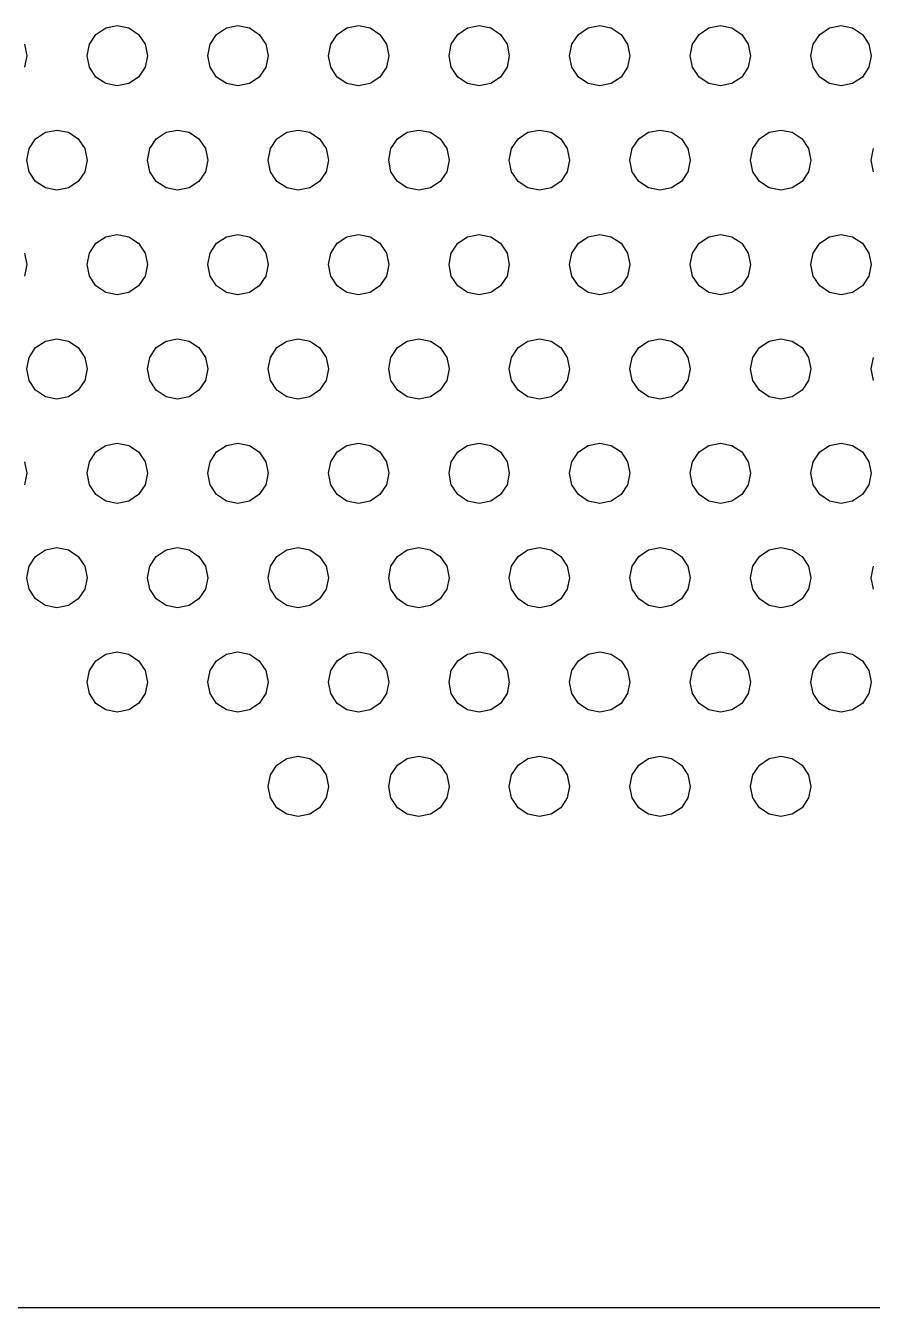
# Model space of a CAD drawing. Extents: x -89 to 272, y -68 to 68.
# Drawn here: x -25.6 to 16.6, y -67.5 to -3.7 of the extents above; entities that cross this region are included whole.
import ezdxf

# ---------------------------------------------------------------- set-up
doc = ezdxf.new("R2010")
doc.units = 0
doc.layers.get('0').update_dxf_attribs({"color": 1})

msp = doc.modelspace()

# ---------------------------------------------------------------- linework, layer by layer
at = {"color": 1}
for p, q in [((-22.0607, -4.13548), (-21.574, -3.81032)), ((-21.574, -3.81032), (-21, -3.69615)), ((-21, -3.69615), (-20.426, -3.81032)), ((-20.426, -3.81032), (-19.9393, -4.13548)), ((-16.0607, -4.13548), (-15.574, -3.81032)), ((-15.574, -3.81032), (-15, -3.69615)), ((-15, -3.69615), (-14.426, -3.81032)), ((-14.426, -3.81032), (-13.9393, -4.13548)), ((-10.0607, -4.13548), (-9.57402, -3.81032)), ((-9.57402, -3.81032), (-9, -3.69615)), ((-9, -3.69615), (-8.42596, -3.81032)), ((-8.42596, -3.81032), (-7.93933, -4.13548)), ((-4.06065, -4.13548), (-3.57402, -3.81032)), ((-3.57402, -3.81032), (-3, -3.69615)), ((-3, -3.69615), (-2.42596, -3.81032)), ((-2.42596, -3.81032), (-1.93933, -4.13548)), ((1.93933, -4.13548), (2.42596, -3.81032)), ((2.42596, -3.81032), (3, -3.69615)), ((3, -3.69615), (3.57402, -3.81032)), ((3.57402, -3.81032), (4.06065, -4.13548)), ((7.93933, -4.13548), (8.42596, -3.81032)), ((8.42596, -3.81032), (9, -3.69615)), ((9, -3.69615), (9.57402, -3.81032)), ((9.57402, -3.81032), (10.0607, -4.13548)), ((13.9393, -4.13548), (14.426, -3.81032)), ((14.426, -3.81032), (15, -3.69615)), ((15, -3.69615), (15.574, -3.81032)), ((15.574, -3.81032), (16.0607, -4.13548)), ((-22.3858, -4.62212), (-22.0607, -4.13548)), ((-19.9393, -4.13548), (-19.6142, -4.62212)), ((-16.3858, -4.62212), (-16.0607, -4.13548)), ((-13.9393, -4.13548), (-13.6142, -4.62212)), ((-10.3858, -4.62212), (-10.0607, -4.13548)), ((-7.93933, -4.13548), (-7.61417, -4.62212)), ((-4.38582, -4.62212), (-4.06065, -4.13548)), ((-1.93933, -4.13548), (-1.61417, -4.62212)), ((1.61417, -4.62212), (1.93933, -4.13548)), ((4.06065, -4.13548), (4.38582, -4.62212)), ((7.61417, -4.62212), (7.93933, -4.13548)), ((10.0607, -4.13548), (10.3858, -4.62212)), ((13.6142, -4.62212), (13.9393, -4.13548)), ((16.0607, -4.13548), (16.3858, -4.62212)), ((-25.6142, -4.62212), (-25.5, -5.19615)), ((-22.5, -5.19615), (-22.3858, -4.62212)), ((-19.6142, -4.62212), (-19.5, -5.19615)), ((-16.5, -5.19615), (-16.3858, -4.62212)), ((-13.6142, -4.62212), (-13.5, -5.19615)), ((-10.5, -5.19615), (-10.3858, -4.62212)), ((-7.61417, -4.62212), (-7.5, -5.19615)), ((-4.5, -5.19615), (-4.38582, -4.62212)), ((-1.61417, -4.62212), (-1.5, -5.19615)), ((1.5, -5.19615), (1.61417, -4.62212)), ((4.38582, -4.62212), (4.5, -5.19615)), ((7.5, -5.19615), (7.61417, -4.62212)), ((10.3858, -4.62212), (10.5, -5.19615)), ((13.5, -5.19615), (13.6142, -4.62212)), ((16.3858, -4.62212), (16.5, -5.19615)), ((-25.5, -5.19615), (-25.6142, -5.77017)), ((-22.3858, -5.77017), (-22.5, -5.19615)), ((-19.5, -5.19615), (-19.6142, -5.77017)), ((-16.3858, -5.77017), (-16.5, -5.19615)), ((-13.5, -5.19615), (-13.6142, -5.77017)), ((-10.3858, -5.77017), (-10.5, -5.19615)), ((-7.5, -5.19615), (-7.61417, -5.77017)), ((-4.38582, -5.77017), (-4.5, -5.19615)), ((-1.5, -5.19615), (-1.61417, -5.77017)), ((1.61417, -5.77017), (1.5, -5.19615)), ((4.5, -5.19615), (4.38582, -5.77017)), ((7.61417, -5.77017), (7.5, -5.19615)), ((10.5, -5.19615), (10.3858, -5.77017)), ((13.6142, -5.77017), (13.5, -5.19615)), ((16.5, -5.19615), (16.3858, -5.77017)), ((-22.0607, -6.25681), (-22.3858, -5.77017)), ((-21.574, -6.58197), (-22.0607, -6.25681)), ((-19.9393, -6.25681), (-20.426, -6.58197)), ((-19.6142, -5.77017), (-19.9393, -6.25681)), ((-16.0607, -6.25681), (-16.3858, -5.77017)), ((-15.574, -6.58197), (-16.0607, -6.25681)), ((-13.9393, -6.25681), (-14.426, -6.58197)), ((-13.6142, -5.77017), (-13.9393, -6.25681)), ((-10.0607, -6.25681), (-10.3858, -5.77017)), ((-9.57402, -6.58197), (-10.0607, -6.25681)), ((-7.93933, -6.25681), (-8.42596, -6.58197)), ((-7.61417, -5.77017), (-7.93933, -6.25681)), ((-4.06065, -6.25681), (-4.38582, -5.77017)), ((-3.57402, -6.58197), (-4.06065, -6.25681)), ((-1.93933, -6.25681), (-2.42596, -6.58197)), ((-1.61417, -5.77017), (-1.93933, -6.25681)), ((1.93933, -6.25681), (1.61417, -5.77017)), ((2.42596, -6.58197), (1.93933, -6.25681)), ((4.06065, -6.25681), (3.57402, -6.58197)), ((4.38582, -5.77017), (4.06065, -6.25681)), ((7.93933, -6.25681), (7.61417, -5.77017)), ((8.42596, -6.58197), (7.93933, -6.25681)), ((10.0607, -6.25681), (9.57402, -6.58197)), ((10.3858, -5.77017), (10.0607, -6.25681)), ((13.9393, -6.25681), (13.6142, -5.77017)), ((14.426, -6.58197), (13.9393, -6.25681)), ((16.0607, -6.25681), (15.574, -6.58197)), ((16.3858, -5.77017), (16.0607, -6.25681)), ((-21, -6.69615), (-21.574, -6.58197)), ((-20.426, -6.58197), (-21, -6.69615)), ((-15, -6.69615), (-15.574, -6.58197)), ((-14.426, -6.58197), (-15, -6.69615)), ((-9, -6.69615), (-9.57402, -6.58197)), ((-8.42596, -6.58197), (-9, -6.69615)), ((-3, -6.69615), (-3.57402, -6.58197)), ((-2.42596, -6.58197), (-3, -6.69615)), ((3, -6.69615), (2.42596, -6.58197)), ((3.57402, -6.58197), (3, -6.69615)), ((9, -6.69615), (8.42596, -6.58197)), ((9.57402, -6.58197), (9, -6.69615)), ((15, -6.69615), (14.426, -6.58197)), ((15.574, -6.58197), (15, -6.69615)), ((-24.574, -9.00648), (-24, -8.8923)), ((-24, -8.8923), (-23.426, -9.00648)), ((-18.574, -9.00648), (-18, -8.8923)), ((-18, -8.8923), (-17.426, -9.00648)), ((-12.574, -9.00648), (-12, -8.8923)), ((-12, -8.8923), (-11.426, -9.00648)), ((-6.57402, -9.00648), (-6, -8.8923)), ((-6, -8.8923), (-5.42596, -9.00648)), ((-0.57402, -9.00648), (0, -8.8923)), ((0, -8.8923), (0.57402, -9.00648)), ((5.42596, -9.00648), (6, -8.8923)), ((6, -8.8923), (6.57402, -9.00648)), ((11.426, -9.00648), (12, -8.8923)), ((12, -8.8923), (12.574, -9.00648)), ((-25.3858, -9.81827), (-25.0607, -9.33163)), ((-25.0607, -9.33163), (-24.574, -9.00648)), ((-23.426, -9.00648), (-22.9393, -9.33163)), ((-22.9393, -9.33163), (-22.6142, -9.81827)), ((-19.3858, -9.81827), (-19.0607, -9.33163)), ((-19.0607, -9.33163), (-18.574, -9.00648)), ((-17.426, -9.00648), (-16.9393, -9.33163)), ((-16.9393, -9.33163), (-16.6142, -9.81827)), ((-13.3858, -9.81827), (-13.0607, -9.33163)), ((-13.0607, -9.33163), (-12.574, -9.00648)), ((-11.426, -9.00648), (-10.9393, -9.33163)), ((-10.9393, -9.33163), (-10.6142, -9.81827)), ((-7.38582, -9.81827), (-7.06065, -9.33163)), ((-7.06065, -9.33163), (-6.57402, -9.00648)), ((-5.42596, -9.00648), (-4.93933, -9.33163)), ((-4.93933, -9.33163), (-4.61417, -9.81827)), ((-1.38582, -9.81827), (-1.06065, -9.33163)), ((-1.06065, -9.33163), (-0.57402, -9.00648)), ((0.57402, -9.00648), (1.06065, -9.33163)), ((1.06065, -9.33163), (1.38582, -9.81827)), ((4.61417, -9.81827), (4.93933, -9.33163)), ((4.93933, -9.33163), (5.42596, -9.00648)), ((6.57402, -9.00648), (7.06065, -9.33163)), ((7.06065, -9.33163), (7.38582, -9.81827)), ((10.6142, -9.81827), (10.9393, -9.33163)), ((10.9393, -9.33163), (11.426, -9.00648)), ((12.574, -9.00648), (13.0607, -9.33163)), ((13.0607, -9.33163), (13.3858, -9.81827)), ((-25.5, -10.3923), (-25.3858, -9.81827)), ((-22.6142, -9.81827), (-22.5, -10.3923)), ((-19.5, -10.3923), (-19.3858, -9.81827)), ((-16.6142, -9.81827), (-16.5, -10.3923)), ((-13.5, -10.3923), (-13.3858, -9.81827)), ((-10.6142, -9.81827), (-10.5, -10.3923)), ((-7.5, -10.3923), (-7.38582, -9.81827)), ((-4.61417, -9.81827), (-4.5, -10.3923)), ((-1.5, -10.3923), (-1.38582, -9.81827)), ((1.38582, -9.81827), (1.5, -10.3923)), ((4.5, -10.3923), (4.61417, -9.81827)), ((7.38582, -9.81827), (7.5, -10.3923)), ((10.5, -10.3923), (10.6142, -9.81827)), ((13.3858, -9.81827), (13.5, -10.3923)), ((16.5, -10.3923), (16.6142, -9.81827)), ((-25.3858, -10.9663), (-25.5, -10.3923)), ((-22.5, -10.3923), (-22.6142, -10.9663)), ((-19.3858, -10.9663), (-19.5, -10.3923)), ((-16.5, -10.3923), (-16.6142, -10.9663)), ((-13.3858, -10.9663), (-13.5, -10.3923)), ((-10.5, -10.3923), (-10.6142, -10.9663)), ((-7.38582, -10.9663), (-7.5, -10.3923)), ((-4.5, -10.3923), (-4.61417, -10.9663)), ((-1.38582, -10.9663), (-1.5, -10.3923)), ((1.5, -10.3923), (1.38582, -10.9663)), ((4.61417, -10.9663), (4.5, -10.3923)), ((7.5, -10.3923), (7.38582, -10.9663)), ((10.6142, -10.9663), (10.5, -10.3923)), ((13.5, -10.3923), (13.3858, -10.9663)), ((16.6142, -10.9663), (16.5, -10.3923)), ((-25.0607, -11.453), (-25.3858, -10.9663)), ((-24.574, -11.7781), (-25.0607, -11.453)), ((-22.9393, -11.453), (-23.426, -11.7781)), ((-22.6142, -10.9663), (-22.9393, -11.453)), ((-19.0607, -11.453), (-19.3858, -10.9663)), ((-18.574, -11.7781), (-19.0607, -11.453)), ((-16.9393, -11.453), (-17.426, -11.7781)), ((-16.6142, -10.9663), (-16.9393, -11.453)), ((-13.0607, -11.453), (-13.3858, -10.9663)), ((-12.574, -11.7781), (-13.0607, -11.453)), ((-10.9393, -11.453), (-11.426, -11.7781)), ((-10.6142, -10.9663), (-10.9393, -11.453)), ((-7.06065, -11.453), (-7.38582, -10.9663)), ((-6.57402, -11.7781), (-7.06065, -11.453)), ((-4.93933, -11.453), (-5.42596, -11.7781)), ((-4.61417, -10.9663), (-4.93933, -11.453)), ((-1.06065, -11.453), (-1.38582, -10.9663)), ((-0.57402, -11.7781), (-1.06065, -11.453)), ((1.06065, -11.453), (0.57402, -11.7781)), ((1.38582, -10.9663), (1.06065, -11.453)), ((4.93933, -11.453), (4.61417, -10.9663)), ((5.42596, -11.7781), (4.93933, -11.453)), ((7.06065, -11.453), (6.57402, -11.7781)), ((7.38582, -10.9663), (7.06065, -11.453)), ((10.9393, -11.453), (10.6142, -10.9663)), ((11.426, -11.7781), (10.9393, -11.453)), ((13.0607, -11.453), (12.574, -11.7781)), ((13.3858, -10.9663), (13.0607, -11.453)), ((-24, -11.8923), (-24.574, -11.7781)), ((-23.426, -11.7781), (-24, -11.8923)), ((-18, -11.8923), (-18.574, -11.7781)), ((-17.426, -11.7781), (-18, -11.8923)), ((-12, -11.8923), (-12.574, -11.7781)), ((-11.426, -11.7781), (-12, -11.8923)), ((-6, -11.8923), (-6.57402, -11.7781)), ((-5.42596, -11.7781), (-6, -11.8923)), ((0, -11.8923), (-0.57402, -11.7781)), ((0.57402, -11.7781), (0, -11.8923)), ((6, -11.8923), (5.42596, -11.7781)), ((6.57402, -11.7781), (6, -11.8923)), ((12, -11.8923), (11.426, -11.7781)), ((12.574, -11.7781), (12, -11.8923)), ((-22.3858, -15.0144), (-22.0607, -14.5278)), ((-22.0607, -14.5278), (-21.574, -14.2026)), ((-21.574, -14.2026), (-21, -14.0885)), ((-21, -14.0885), (-20.426, -14.2026)), ((-20.426, -14.2026), (-19.9393, -14.5278)), ((-19.9393, -14.5278), (-19.6142, -15.0144)), ((-16.3858, -15.0144), (-16.0607, -14.5278)), ((-16.0607, -14.5278), (-15.574, -14.2026)), ((-15.574, -14.2026), (-15, -14.0885)), ((-15, -14.0885), (-14.426, -14.2026)), ((-14.426, -14.2026), (-13.9393, -14.5278)), ((-13.9393, -14.5278), (-13.6142, -15.0144)), ((-10.3858, -15.0144), (-10.0607, -14.5278)), ((-10.0607, -14.5278), (-9.57402, -14.2026)), ((-9.57402, -14.2026), (-9, -14.0885)), ((-9, -14.0885), (-8.42596, -14.2026)), ((-8.42596, -14.2026), (-7.93933, -14.5278)), ((-7.93933, -14.5278), (-7.61417, -15.0144)), ((-4.38582, -15.0144), (-4.06065, -14.5278)), ((-4.06065, -14.5278), (-3.57402, -14.2026)), ((-3.57402, -14.2026), (-3, -14.0885)), ((-3, -14.0885), (-2.42596, -14.2026)), ((-2.42596, -14.2026), (-1.93933, -14.5278)), ((-1.93933, -14.5278), (-1.61417, -15.0144)), ((1.61417, -15.0144), (1.93933, -14.5278)), ((1.93933, -14.5278), (2.42596, -14.2026)), ((2.42596, -14.2026), (3, -14.0885)), ((3, -14.0885), (3.57402, -14.2026)), ((3.57402, -14.2026), (4.06065, -14.5278)), ((4.06065, -14.5278), (4.38582, -15.0144)), ((7.61417, -15.0144), (7.93933, -14.5278)), ((7.93933, -14.5278), (8.42596, -14.2026)), ((8.42596, -14.2026), (9, -14.0885)), ((9, -14.0885), (9.57402, -14.2026)), ((9.57402, -14.2026), (10.0607, -14.5278)), ((10.0607, -14.5278), (10.3858, -15.0144)), ((13.6142, -15.0144), (13.9393, -14.5278)), ((13.9393, -14.5278), (14.426, -14.2026)), ((14.426, -14.2026), (15, -14.0885)), ((15, -14.0885), (15.574, -14.2026)), ((15.574, -14.2026), (16.0607, -14.5278)), ((16.0607, -14.5278), (16.3858, -15.0144)), ((-25.6142, -15.0144), (-25.5, -15.5885)), ((-22.5, -15.5885), (-22.3858, -15.0144)), ((-19.6142, -15.0144), (-19.5, -15.5885)), ((-16.5, -15.5885), (-16.3858, -15.0144)), ((-13.6142, -15.0144), (-13.5, -15.5885)), ((-10.5, -15.5885), (-10.3858, -15.0144)), ((-7.61417, -15.0144), (-7.5, -15.5885)), ((-4.5, -15.5885), (-4.38582, -15.0144)), ((-1.61417, -15.0144), (-1.5, -15.5885)), ((1.5, -15.5885), (1.61417, -15.0144)), ((4.38582, -15.0144), (4.5, -15.5885)), ((7.5, -15.5885), (7.61417, -15.0144)), ((10.3858, -15.0144), (10.5, -15.5885)), ((13.5, -15.5885), (13.6142, -15.0144)), ((16.3858, -15.0144), (16.5, -15.5885)), ((-25.5, -15.5885), (-25.6142, -16.1625)), ((-22.3858, -16.1625), (-22.5, -15.5885)), ((-19.5, -15.5885), (-19.6142, -16.1625)), ((-16.3858, -16.1625), (-16.5, -15.5885)), ((-13.5, -15.5885), (-13.6142, -16.1625)), ((-10.3858, -16.1625), (-10.5, -15.5885)), ((-7.5, -15.5885), (-7.61417, -16.1625)), ((-4.38582, -16.1625), (-4.5, -15.5885)), ((-1.5, -15.5885), (-1.61417, -16.1625)), ((1.61417, -16.1625), (1.5, -15.5885)), ((4.5, -15.5885), (4.38582, -16.1625)), ((7.61417, -16.1625), (7.5, -15.5885)), ((10.5, -15.5885), (10.3858, -16.1625)), ((13.6142, -16.1625), (13.5, -15.5885)), ((16.5, -15.5885), (16.3858, -16.1625)), ((-22.0607, -16.6491), (-22.3858, -16.1625)), ((-19.6142, -16.1625), (-19.9393, -16.6491)), ((-16.0607, -16.6491), (-16.3858, -16.1625)), ((-13.6142, -16.1625), (-13.9393, -16.6491)), ((-10.0607, -16.6491), (-10.3858, -16.1625)), ((-7.61417, -16.1625), (-7.93933, -16.6491)), ((-4.06065, -16.6491), (-4.38582, -16.1625)), ((-1.61417, -16.1625), (-1.93933, -16.6491)), ((1.93933, -16.6491), (1.61417, -16.1625)), ((4.38582, -16.1625), (4.06065, -16.6491)), ((7.93933, -16.6491), (7.61417, -16.1625)), ((10.3858, -16.1625), (10.0607, -16.6491)), ((13.9393, -16.6491), (13.6142, -16.1625)), ((16.3858, -16.1625), (16.0607, -16.6491)), ((-21.574, -16.9743), (-22.0607, -16.6491)), ((-21, -17.0885), (-21.574, -16.9743)), ((-20.426, -16.9743), (-21, -17.0885)), ((-19.9393, -16.6491), (-20.426, -16.9743)), ((-15.574, -16.9743), (-16.0607, -16.6491)), ((-15, -17.0885), (-15.574, -16.9743)), ((-14.426, -16.9743), (-15, -17.0885)), ((-13.9393, -16.6491), (-14.426, -16.9743)), ((-9.57402, -16.9743), (-10.0607, -16.6491)), ((-9, -17.0885), (-9.57402, -16.9743)), ((-8.42596, -16.9743), (-9, -17.0885)), ((-7.93933, -16.6491), (-8.42596, -16.9743)), ((-3.57402, -16.9743), (-4.06065, -16.6491)), ((-3, -17.0885), (-3.57402, -16.9743)), ((-2.42596, -16.9743), (-3, -17.0885)), ((-1.93933, -16.6491), (-2.42596, -16.9743)), ((2.42596, -16.9743), (1.93933, -16.6491)), ((3, -17.0885), (2.42596, -16.9743)), ((3.57402, -16.9743), (3, -17.0885)), ((4.06065, -16.6491), (3.57402, -16.9743)), ((8.42596, -16.9743), (7.93933, -16.6491)), ((9, -17.0885), (8.42596, -16.9743)), ((9.57402, -16.9743), (9, -17.0885)), ((10.0607, -16.6491), (9.57402, -16.9743)), ((14.426, -16.9743), (13.9393, -16.6491)), ((15, -17.0885), (14.426, -16.9743)), ((15.574, -16.9743), (15, -17.0885)), ((16.0607, -16.6491), (15.574, -16.9743)), ((-25.3858, -20.2106), (-25.0607, -19.7239)), ((-25.0607, -19.7239), (-24.574, -19.3988)), ((-24.574, -19.3988), (-24, -19.2846)), ((-24, -19.2846), (-23.426, -19.3988)), ((-23.426, -19.3988), (-22.9393, -19.7239)), ((-22.9393, -19.7239), (-22.6142, -20.2106)), ((-19.3858, -20.2106), (-19.0607, -19.7239)), ((-19.0607, -19.7239), (-18.574, -19.3988)), ((-18.574, -19.3988), (-18, -19.2846)), ((-18, -19.2846), (-17.426, -19.3988)), ((-17.426, -19.3988), (-16.9393, -19.7239)), ((-16.9393, -19.7239), (-16.6142, -20.2106)), ((-13.3858, -20.2106), (-13.0607, -19.7239)), ((-13.0607, -19.7239), (-12.574, -19.3988)), ((-12.574, -19.3988), (-12, -19.2846)), ((-12, -19.2846), (-11.426, -19.3988)), ((-11.426, -19.3988), (-10.9393, -19.7239)), ((-10.9393, -19.7239), (-10.6142, -20.2106)), ((-7.38582, -20.2106), (-7.06065, -19.7239)), ((-7.06065, -19.7239), (-6.57402, -19.3988)), ((-6.57402, -19.3988), (-6, -19.2846)), ((-6, -19.2846), (-5.42596, -19.3988)), ((-5.42596, -19.3988), (-4.93933, -19.7239)), ((-4.93933, -19.7239), (-4.61417, -20.2106)), ((-1.38582, -20.2106), (-1.06065, -19.7239)), ((-1.06065, -19.7239), (-0.57402, -19.3988)), ((-0.57402, -19.3988), (0, -19.2846)), ((0, -19.2846), (0.57402, -19.3988)), ((0.57402, -19.3988), (1.06065, -19.7239)), ((1.06065, -19.7239), (1.38582, -20.2106)), ((4.61417, -20.2106), (4.93933, -19.7239)), ((4.93933, -19.7239), (5.42596, -19.3988)), ((5.42596, -19.3988), (6, -19.2846)), ((6, -19.2846), (6.57402, -19.3988)), ((6.57402, -19.3988), (7.06065, -19.7239)), ((7.06065, -19.7239), (7.38582, -20.2106)), ((10.6142, -20.2106), (10.9393, -19.7239)), ((10.9393, -19.7239), (11.426, -19.3988)), ((11.426, -19.3988), (12, -19.2846)), ((12, -19.2846), (12.574, -19.3988)), ((12.574, -19.3988), (13.0607, -19.7239)), ((13.0607, -19.7239), (13.3858, -20.2106)), ((-25.5, -20.7846), (-25.3858, -20.2106)), ((-22.6142, -20.2106), (-22.5, -20.7846)), ((-19.5, -20.7846), (-19.3858, -20.2106)), ((-16.6142, -20.2106), (-16.5, -20.7846)), ((-13.5, -20.7846), (-13.3858, -20.2106)), ((-10.6142, -20.2106), (-10.5, -20.7846)), ((-7.5, -20.7846), (-7.38582, -20.2106)), ((-4.61417, -20.2106), (-4.5, -20.7846)), ((-1.5, -20.7846), (-1.38582, -20.2106)), ((1.38582, -20.2106), (1.5, -20.7846)), ((4.5, -20.7846), (4.61417, -20.2106)), ((7.38582, -20.2106), (7.5, -20.7846)), ((10.5, -20.7846), (10.6142, -20.2106)), ((13.3858, -20.2106), (13.5, -20.7846)), ((16.5, -20.7846), (16.6142, -20.2106)), ((-25.3858, -21.3586), (-25.5, -20.7846)), ((-22.5, -20.7846), (-22.6142, -21.3586)), ((-19.3858, -21.3586), (-19.5, -20.7846)), ((-16.5, -20.7846), (-16.6142, -21.3586)), ((-13.3858, -21.3586), (-13.5, -20.7846)), ((-10.5, -20.7846), (-10.6142, -21.3586)), ((-7.38582, -21.3586), (-7.5, -20.7846)), ((-4.5, -20.7846), (-4.61417, -21.3586)), ((-1.38582, -21.3586), (-1.5, -20.7846)), ((1.5, -20.7846), (1.38582, -21.3586)), ((4.61417, -21.3586), (4.5, -20.7846)), ((7.5, -20.7846), (7.38582, -21.3586)), ((10.6142, -21.3586), (10.5, -20.7846)), ((13.5, -20.7846), (13.3858, -21.3586)), ((16.6142, -21.3586), (16.5, -20.7846)), ((-25.0607, -21.8453), (-25.3858, -21.3586)), ((-22.6142, -21.3586), (-22.9393, -21.8453)), ((-19.0607, -21.8453), (-19.3858, -21.3586)), ((-16.6142, -21.3586), (-16.9393, -21.8453)), ((-13.0607, -21.8453), (-13.3858, -21.3586)), ((-10.6142, -21.3586), (-10.9393, -21.8453)), ((-7.06065, -21.8453), (-7.38582, -21.3586)), ((-4.61417, -21.3586), (-4.93933, -21.8453)), ((-1.06065, -21.8453), (-1.38582, -21.3586)), ((1.38582, -21.3586), (1.06065, -21.8453)), ((4.93933, -21.8453), (4.61417, -21.3586)), ((7.38582, -21.3586), (7.06065, -21.8453)), ((10.9393, -21.8453), (10.6142, -21.3586)), ((13.3858, -21.3586), (13.0607, -21.8453)), ((-24.574, -22.1704), (-25.0607, -21.8453)), ((-24, -22.2846), (-24.574, -22.1704)), ((-23.426, -22.1704), (-24, -22.2846)), ((-22.9393, -21.8453), (-23.426, -22.1704)), ((-18.574, -22.1704), (-19.0607, -21.8453)), ((-18, -22.2846), (-18.574, -22.1704)), ((-17.426, -22.1704), (-18, -22.2846)), ((-16.9393, -21.8453), (-17.426, -22.1704)), ((-12.574, -22.1704), (-13.0607, -21.8453)), ((-12, -22.2846), (-12.574, -22.1704)), ((-11.426, -22.1704), (-12, -22.2846)), ((-10.9393, -21.8453), (-11.426, -22.1704)), ((-6.57402, -22.1704), (-7.06065, -21.8453)), ((-6, -22.2846), (-6.57402, -22.1704)), ((-5.42596, -22.1704), (-6, -22.2846)), ((-4.93933, -21.8453), (-5.42596, -22.1704)), ((-0.57402, -22.1704), (-1.06065, -21.8453)), ((0, -22.2846), (-0.57402, -22.1704)), ((0.57402, -22.1704), (0, -22.2846)), ((1.06065, -21.8453), (0.57402, -22.1704)), ((5.42596, -22.1704), (4.93933, -21.8453)), ((6, -22.2846), (5.42596, -22.1704)), ((6.57402, -22.1704), (6, -22.2846)), ((7.06065, -21.8453), (6.57402, -22.1704)), ((11.426, -22.1704), (10.9393, -21.8453)), ((12, -22.2846), (11.426, -22.1704)), ((12.574, -22.1704), (12, -22.2846)), ((13.0607, -21.8453), (12.574, -22.1704)), ((-22.0607, -24.9201), (-21.574, -24.5949)), ((-21.574, -24.5949), (-21, -24.4808)), ((-21, -24.4808), (-20.426, -24.5949)), ((-20.426, -24.5949), (-19.9393, -24.9201)), ((-16.0607, -24.9201), (-15.574, -24.5949)), ((-15.574, -24.5949), (-15, -24.4808)), ((-15, -24.4808), (-14.426, -24.5949)), ((-14.426, -24.5949), (-13.9393, -24.9201)), ((-10.0607, -24.9201), (-9.57402, -24.5949)), ((-9.57402, -24.5949), (-9, -24.4808)), ((-9, -24.4808), (-8.42596, -24.5949)), ((-8.42596, -24.5949), (-7.93933, -24.9201)), ((-4.06065, -24.9201), (-3.57402, -24.5949)), ((-3.57402, -24.5949), (-3, -24.4808)), ((-3, -24.4808), (-2.42596, -24.5949)), ((-2.42596, -24.5949), (-1.93933, -24.9201)), ((1.93933, -24.9201), (2.42596, -24.5949)), ((2.42596, -24.5949), (3, -24.4808)), ((3, -24.4808), (3.57402, -24.5949)), ((3.57402, -24.5949), (4.06065, -24.9201)), ((7.93933, -24.9201), (8.42596, -24.5949)), ((8.42596, -24.5949), (9, -24.4808)), ((9, -24.4808), (9.57402, -24.5949)), ((9.57402, -24.5949), (10.0607, -24.9201)), ((13.9393, -24.9201), (14.426, -24.5949)), ((14.426, -24.5949), (15, -24.4808)), ((15, -24.4808), (15.574, -24.5949)), ((15.574, -24.5949), (16.0607, -24.9201)), ((-25.6142, -25.4067), (-25.5, -25.9808)), ((-22.5, -25.9808), (-22.3858, -25.4067)), ((-22.3858, -25.4067), (-22.0607, -24.9201)), ((-19.9393, -24.9201), (-19.6142, -25.4067)), ((-19.6142, -25.4067), (-19.5, -25.9808)), ((-16.5, -25.9808), (-16.3858, -25.4067)), ((-16.3858, -25.4067), (-16.0607, -24.9201)), ((-13.9393, -24.9201), (-13.6142, -25.4067)), ((-13.6142, -25.4067), (-13.5, -25.9808)), ((-10.5, -25.9808), (-10.3858, -25.4067)), ((-10.3858, -25.4067), (-10.0607, -24.9201)), ((-7.93933, -24.9201), (-7.61417, -25.4067)), ((-7.61417, -25.4067), (-7.5, -25.9808)), ((-4.5, -25.9808), (-4.38582, -25.4067)), ((-4.38582, -25.4067), (-4.06065, -24.9201)), ((-1.93933, -24.9201), (-1.61417, -25.4067)), ((-1.61417, -25.4067), (-1.5, -25.9808)), ((1.5, -25.9808), (1.61417, -25.4067)), ((1.61417, -25.4067), (1.93933, -24.9201)), ((4.06065, -24.9201), (4.38582, -25.4067)), ((4.38582, -25.4067), (4.5, -25.9808)), ((7.5, -25.9808), (7.61417, -25.4067)), ((7.61417, -25.4067), (7.93933, -24.9201)), ((10.0607, -24.9201), (10.3858, -25.4067)), ((10.3858, -25.4067), (10.5, -25.9808)), ((13.5, -25.9808), (13.6142, -25.4067)), ((13.6142, -25.4067), (13.9393, -24.9201)), ((16.0607, -24.9201), (16.3858, -25.4067)), ((16.3858, -25.4067), (16.5, -25.9808)), ((-25.5, -25.9808), (-25.6142, -26.5548)), ((-22.3858, -26.5548), (-22.5, -25.9808)), ((-19.5, -25.9808), (-19.6142, -26.5548)), ((-16.3858, -26.5548), (-16.5, -25.9808)), ((-13.5, -25.9808), (-13.6142, -26.5548)), ((-10.3858, -26.5548), (-10.5, -25.9808)), ((-7.5, -25.9808), (-7.61417, -26.5548)), ((-4.38582, -26.5548), (-4.5, -25.9808)), ((-1.5, -25.9808), (-1.61417, -26.5548)), ((1.61417, -26.5548), (1.5, -25.9808)), ((4.5, -25.9808), (4.38582, -26.5548)), ((7.61417, -26.5548), (7.5, -25.9808)), ((10.5, -25.9808), (10.3858, -26.5548)), ((13.6142, -26.5548), (13.5, -25.9808)), ((16.5, -25.9808), (16.3858, -26.5548)), ((-22.0607, -27.0414), (-22.3858, -26.5548)), ((-19.6142, -26.5548), (-19.9393, -27.0414)), ((-16.0607, -27.0414), (-16.3858, -26.5548)), ((-13.6142, -26.5548), (-13.9393, -27.0414)), ((-10.0607, -27.0414), (-10.3858, -26.5548)), ((-7.61417, -26.5548), (-7.93933, -27.0414)), ((-4.06065, -27.0414), (-4.38582, -26.5548)), ((-1.61417, -26.5548), (-1.93933, -27.0414)), ((1.93933, -27.0414), (1.61417, -26.5548)), ((4.38582, -26.5548), (4.06065, -27.0414)), ((7.93933, -27.0414), (7.61417, -26.5548)), ((10.3858, -26.5548), (10.0607, -27.0414)), ((13.9393, -27.0414), (13.6142, -26.5548)), ((16.3858, -26.5548), (16.0607, -27.0414)), ((-21.574, -27.3666), (-22.0607, -27.0414)), ((-21, -27.4808), (-21.574, -27.3666)), ((-20.426, -27.3666), (-21, -27.4808)), ((-19.9393, -27.0414), (-20.426, -27.3666)), ((-15.574, -27.3666), (-16.0607, -27.0414)), ((-15, -27.4808), (-15.574, -27.3666)), ((-14.426, -27.3666), (-15, -27.4808)), ((-13.9393, -27.0414), (-14.426, -27.3666)), ((-9.57402, -27.3666), (-10.0607, -27.0414)), ((-9, -27.4808), (-9.57402, -27.3666)), ((-8.42596, -27.3666), (-9, -27.4808)), ((-7.93933, -27.0414), (-8.42596, -27.3666)), ((-3.57402, -27.3666), (-4.06065, -27.0414)), ((-3, -27.4808), (-3.57402, -27.3666)), ((-2.42596, -27.3666), (-3, -27.4808)), ((-1.93933, -27.0414), (-2.42596, -27.3666)), ((2.42596, -27.3666), (1.93933, -27.0414)), ((3, -27.4808), (2.42596, -27.3666)), ((3.57402, -27.3666), (3, -27.4808)), ((4.06065, -27.0414), (3.57402, -27.3666)), ((8.42596, -27.3666), (7.93933, -27.0414)), ((9, -27.4808), (8.42596, -27.3666)), ((9.57402, -27.3666), (9, -27.4808)), ((10.0607, -27.0414), (9.57402, -27.3666)), ((14.426, -27.3666), (13.9393, -27.0414)), ((15, -27.4808), (14.426, -27.3666)), ((15.574, -27.3666), (15, -27.4808)), ((16.0607, -27.0414), (15.574, -27.3666)), ((-25.0607, -30.1162), (-24.574, -29.7911)), ((-24.574, -29.7911), (-24, -29.6769)), ((-24, -29.6769), (-23.426, -29.7911)), ((-23.426, -29.7911), (-22.9393, -30.1162)), ((-19.0607, -30.1162), (-18.574, -29.7911)), ((-18.574, -29.7911), (-18, -29.6769)), ((-18, -29.6769), (-17.426, -29.7911)), ((-17.426, -29.7911), (-16.9393, -30.1162)), ((-13.0607, -30.1162), (-12.574, -29.7911)), ((-12.574, -29.7911), (-12, -29.6769)), ((-12, -29.6769), (-11.426, -29.7911)), ((-11.426, -29.7911), (-10.9393, -30.1162)), ((-7.06065, -30.1162), (-6.57402, -29.7911)), ((-6.57402, -29.7911), (-6, -29.6769)), ((-6, -29.6769), (-5.42596, -29.7911)), ((-5.42596, -29.7911), (-4.93933, -30.1162)), ((-1.06065, -30.1162), (-0.57402, -29.7911)), ((-0.57402, -29.7911), (0, -29.6769)), ((0, -29.6769), (0.57402, -29.7911)), ((0.57402, -29.7911), (1.06065, -30.1162)), ((4.93933, -30.1162), (5.42596, -29.7911)), ((5.42596, -29.7911), (6, -29.6769)), ((6, -29.6769), (6.57402, -29.7911)), ((6.57402, -29.7911), (7.06065, -30.1162)), ((10.9393, -30.1162), (11.426, -29.7911)), ((11.426, -29.7911), (12, -29.6769)), ((12, -29.6769), (12.574, -29.7911)), ((12.574, -29.7911), (13.0607, -30.1162)), ((-25.5, -31.1769), (-25.3858, -30.6029)), ((-25.3858, -30.6029), (-25.0607, -30.1162)), ((-22.9393, -30.1162), (-22.6142, -30.6029)), ((-22.6142, -30.6029), (-22.5, -31.1769)), ((-19.5, -31.1769), (-19.3858, -30.6029)), ((-19.3858, -30.6029), (-19.0607, -30.1162)), ((-16.9393, -30.1162), (-16.6142, -30.6029)), ((-16.6142, -30.6029), (-16.5, -31.1769)), ((-13.5, -31.1769), (-13.3858, -30.6029)), ((-13.3858, -30.6029), (-13.0607, -30.1162)), ((-10.9393, -30.1162), (-10.6142, -30.6029)), ((-10.6142, -30.6029), (-10.5, -31.1769)), ((-7.5, -31.1769), (-7.38582, -30.6029)), ((-7.38582, -30.6029), (-7.06065, -30.1162)), ((-4.93933, -30.1162), (-4.61417, -30.6029)), ((-4.61417, -30.6029), (-4.5, -31.1769)), ((-1.5, -31.1769), (-1.38582, -30.6029)), ((-1.38582, -30.6029), (-1.06065, -30.1162)), ((1.06065, -30.1162), (1.38582, -30.6029)), ((1.38582, -30.6029), (1.5, -31.1769)), ((4.5, -31.1769), (4.61417, -30.6029)), ((4.61417, -30.6029), (4.93933, -30.1162)), ((7.06065, -30.1162), (7.38582, -30.6029)), ((7.38582, -30.6029), (7.5, -31.1769)), ((10.5, -31.1769), (10.6142, -30.6029)), ((10.6142, -30.6029), (10.9393, -30.1162)), ((13.0607, -30.1162), (13.3858, -30.6029)), ((13.3858, -30.6029), (13.5, -31.1769)), ((16.5, -31.1769), (16.6142, -30.6029)), ((-25.3858, -31.7509), (-25.5, -31.1769)), ((-22.5, -31.1769), (-22.6142, -31.7509)), ((-19.3858, -31.7509), (-19.5, -31.1769)), ((-16.5, -31.1769), (-16.6142, -31.7509)), ((-13.3858, -31.7509), (-13.5, -31.1769)), ((-10.5, -31.1769), (-10.6142, -31.7509)), ((-7.38582, -31.7509), (-7.5, -31.1769)), ((-4.5, -31.1769), (-4.61417, -31.7509)), ((-1.38582, -31.7509), (-1.5, -31.1769)), ((1.5, -31.1769), (1.38582, -31.7509)), ((4.61417, -31.7509), (4.5, -31.1769)), ((7.5, -31.1769), (7.38582, -31.7509)), ((10.6142, -31.7509), (10.5, -31.1769)), ((13.5, -31.1769), (13.3858, -31.7509)), ((16.6142, -31.7509), (16.5, -31.1769)), ((-25.0607, -32.2376), (-25.3858, -31.7509)), ((-22.6142, -31.7509), (-22.9393, -32.2376)), ((-19.0607, -32.2376), (-19.3858, -31.7509)), ((-16.6142, -31.7509), (-16.9393, -32.2376)), ((-13.0607, -32.2376), (-13.3858, -31.7509)), ((-10.6142, -31.7509), (-10.9393, -32.2376)), ((-7.06065, -32.2376), (-7.38582, -31.7509)), ((-4.61417, -31.7509), (-4.93933, -32.2376)), ((-1.06065, -32.2376), (-1.38582, -31.7509)), ((1.38582, -31.7509), (1.06065, -32.2376)), ((4.93933, -32.2376), (4.61417, -31.7509)), ((7.38582, -31.7509), (7.06065, -32.2376)), ((10.9393, -32.2376), (10.6142, -31.7509)), ((13.3858, -31.7509), (13.0607, -32.2376)), ((-24.574, -32.5627), (-25.0607, -32.2376)), ((-22.9393, -32.2376), (-23.426, -32.5627)), ((-18.574, -32.5627), (-19.0607, -32.2376)), ((-16.9393, -32.2376), (-17.426, -32.5627)), ((-12.574, -32.5627), (-13.0607, -32.2376)), ((-10.9393, -32.2376), (-11.426, -32.5627)), ((-6.57402, -32.5627), (-7.06065, -32.2376)), ((-4.93933, -32.2376), (-5.42596, -32.5627)), ((-0.57402, -32.5627), (-1.06065, -32.2376)), ((1.06065, -32.2376), (0.57402, -32.5627)), ((5.42596, -32.5627), (4.93933, -32.2376)), ((7.06065, -32.2376), (6.57402, -32.5627)), ((11.426, -32.5627), (10.9393, -32.2376)), ((13.0607, -32.2376), (12.574, -32.5627)), ((-24, -32.6769), (-24.574, -32.5627)), ((-23.426, -32.5627), (-24, -32.6769)), ((-18, -32.6769), (-18.574, -32.5627)), ((-17.426, -32.5627), (-18, -32.6769)), ((-12, -32.6769), (-12.574, -32.5627)), ((-11.426, -32.5627), (-12, -32.6769)), ((-6, -32.6769), (-6.57402, -32.5627)), ((-5.42596, -32.5627), (-6, -32.6769)), ((0, -32.6769), (-0.57402, -32.5627)), ((0.57402, -32.5627), (0, -32.6769)), ((6, -32.6769), (5.42596, -32.5627)), ((6.57402, -32.5627), (6, -32.6769)), ((12, -32.6769), (11.426, -32.5627)), ((12.574, -32.5627), (12, -32.6769)), ((-22.0607, -35.3124), (-21.574, -34.9872)), ((-21.574, -34.9872), (-21, -34.8731)), ((-21, -34.8731), (-20.426, -34.9872)), ((-20.426, -34.9872), (-19.9393, -35.3124)), ((-16.0607, -35.3124), (-15.574, -34.9872)), ((-15.574, -34.9872), (-15, -34.8731)), ((-15, -34.8731), (-14.426, -34.9872)), ((-14.426, -34.9872), (-13.9393, -35.3124)), ((-10.0607, -35.3124), (-9.57402, -34.9872)), ((-9.57402, -34.9872), (-9, -34.8731)), ((-9, -34.8731), (-8.42596, -34.9872)), ((-8.42596, -34.9872), (-7.93933, -35.3124)), ((-4.06065, -35.3124), (-3.57402, -34.9872)), ((-3.57402, -34.9872), (-3, -34.8731)), ((-3, -34.8731), (-2.42596, -34.9872)), ((-2.42596, -34.9872), (-1.93933, -35.3124)), ((1.93933, -35.3124), (2.42596, -34.9872)), ((2.42596, -34.9872), (3, -34.8731)), ((3, -34.8731), (3.57402, -34.9872)), ((3.57402, -34.9872), (4.06065, -35.3124)), ((7.93933, -35.3124), (8.42596, -34.9872)), ((8.42596, -34.9872), (9, -34.8731)), ((9, -34.8731), (9.57402, -34.9872)), ((9.57402, -34.9872), (10.0607, -35.3124)), ((13.9393, -35.3124), (14.426, -34.9872)), ((14.426, -34.9872), (15, -34.8731)), ((15, -34.8731), (15.574, -34.9872)), ((15.574, -34.9872), (16.0607, -35.3124)), ((-22.3858, -35.799), (-22.0607, -35.3124)), ((-19.9393, -35.3124), (-19.6142, -35.799)), ((-16.3858, -35.799), (-16.0607, -35.3124)), ((-13.9393, -35.3124), (-13.6142, -35.799)), ((-10.3858, -35.799), (-10.0607, -35.3124)), ((-7.93933, -35.3124), (-7.61417, -35.799)), ((-4.38582, -35.799), (-4.06065, -35.3124)), ((-1.93933, -35.3124), (-1.61417, -35.799)), ((1.61417, -35.799), (1.93933, -35.3124)), ((4.06065, -35.3124), (4.38582, -35.799)), ((7.61417, -35.799), (7.93933, -35.3124)), ((10.0607, -35.3124), (10.3858, -35.799)), ((13.6142, -35.799), (13.9393, -35.3124)), ((16.0607, -35.3124), (16.3858, -35.799)), ((-22.5, -36.3731), (-22.3858, -35.799)), ((-19.6142, -35.799), (-19.5, -36.3731)), ((-16.5, -36.3731), (-16.3858, -35.799)), ((-13.6142, -35.799), (-13.5, -36.3731)), ((-10.5, -36.3731), (-10.3858, -35.799)), ((-7.61417, -35.799), (-7.5, -36.3731)), ((-4.5, -36.3731), (-4.38582, -35.799)), ((-1.61417, -35.799), (-1.5, -36.3731)), ((1.5, -36.3731), (1.61417, -35.799)), ((4.38582, -35.799), (4.5, -36.3731)), ((7.5, -36.3731), (7.61417, -35.799)), ((10.3858, -35.799), (10.5, -36.3731)), ((13.5, -36.3731), (13.6142, -35.799)), ((16.3858, -35.799), (16.5, -36.3731)), ((-22.3858, -36.9471), (-22.5, -36.3731)), ((-22.0607, -37.4337), (-22.3858, -36.9471)), ((-19.6142, -36.9471), (-19.9393, -37.4337)), ((-19.5, -36.3731), (-19.6142, -36.9471)), ((-16.3858, -36.9471), (-16.5, -36.3731)), ((-16.0607, -37.4337), (-16.3858, -36.9471)), ((-13.6142, -36.9471), (-13.9393, -37.4337)), ((-13.5, -36.3731), (-13.6142, -36.9471)), ((-10.3858, -36.9471), (-10.5, -36.3731)), ((-10.0607, -37.4337), (-10.3858, -36.9471)), ((-7.61417, -36.9471), (-7.93933, -37.4337)), ((-7.5, -36.3731), (-7.61417, -36.9471)), ((-4.38582, -36.9471), (-4.5, -36.3731)), ((-4.06065, -37.4337), (-4.38582, -36.9471)), ((-1.61417, -36.9471), (-1.93933, -37.4337)), ((-1.5, -36.3731), (-1.61417, -36.9471)), ((1.61417, -36.9471), (1.5, -36.3731)), ((1.93933, -37.4337), (1.61417, -36.9471)), ((4.38582, -36.9471), (4.06065, -37.4337)), ((4.5, -36.3731), (4.38582, -36.9471)), ((7.61417, -36.9471), (7.5, -36.3731)), ((7.93933, -37.4337), (7.61417, -36.9471)), ((10.3858, -36.9471), (10.0607, -37.4337)), ((10.5, -36.3731), (10.3858, -36.9471)), ((13.6142, -36.9471), (13.5, -36.3731)), ((13.9393, -37.4337), (13.6142, -36.9471)), ((16.3858, -36.9471), (16.0607, -37.4337)), ((16.5, -36.3731), (16.3858, -36.9471)), ((-21.574, -37.7589), (-22.0607, -37.4337)), ((-19.9393, -37.4337), (-20.426, -37.7589)), ((-15.574, -37.7589), (-16.0607, -37.4337)), ((-13.9393, -37.4337), (-14.426, -37.7589)), ((-9.57402, -37.7589), (-10.0607, -37.4337)), ((-7.93933, -37.4337), (-8.42596, -37.7589)), ((-3.57402, -37.7589), (-4.06065, -37.4337)), ((-1.93933, -37.4337), (-2.42596, -37.7589)), ((2.42596, -37.7589), (1.93933, -37.4337)), ((4.06065, -37.4337), (3.57402, -37.7589)), ((8.42596, -37.7589), (7.93933, -37.4337)), ((10.0607, -37.4337), (9.57402, -37.7589)), ((14.426, -37.7589), (13.9393, -37.4337)), ((16.0607, -37.4337), (15.574, -37.7589)), ((-21, -37.8731), (-21.574, -37.7589)), ((-20.426, -37.7589), (-21, -37.8731)), ((-15, -37.8731), (-15.574, -37.7589)), ((-14.426, -37.7589), (-15, -37.8731)), ((-9, -37.8731), (-9.57402, -37.7589)), ((-8.42596, -37.7589), (-9, -37.8731)), ((-3, -37.8731), (-3.57402, -37.7589)), ((-2.42596, -37.7589), (-3, -37.8731)), ((3, -37.8731), (2.42596, -37.7589)), ((3.57402, -37.7589), (3, -37.8731)), ((9, -37.8731), (8.42596, -37.7589)), ((9.57402, -37.7589), (9, -37.8731)), ((15, -37.8731), (14.426, -37.7589)), ((15.574, -37.7589), (15, -37.8731)), ((-13.0607, -40.5085), (-12.574, -40.1834)), ((-12.574, -40.1834), (-12, -40.0692)), ((-12, -40.0692), (-11.426, -40.1834)), ((-11.426, -40.1834), (-10.9393, -40.5085)), ((-7.06065, -40.5085), (-6.57402, -40.1834)), ((-6.57402, -40.1834), (-6, -40.0692)), ((-6, -40.0692), (-5.42596, -40.1834)), ((-5.42596, -40.1834), (-4.93933, -40.5085)), ((-1.06065, -40.5085), (-0.57402, -40.1834)), ((-0.57402, -40.1834), (0, -40.0692)), ((0, -40.0692), (0.57402, -40.1834)), ((0.57402, -40.1834), (1.06065, -40.5085)), ((4.93933, -40.5085), (5.42596, -40.1834)), ((5.42596, -40.1834), (6, -40.0692)), ((6, -40.0692), (6.57402, -40.1834)), ((6.57402, -40.1834), (7.06065, -40.5085)), ((10.9393, -40.5085), (11.426, -40.1834)), ((11.426, -40.1834), (12, -40.0692)), ((12, -40.0692), (12.574, -40.1834)), ((12.574, -40.1834), (13.0607, -40.5085)), ((-13.3858, -40.9952), (-13.0607, -40.5085)), ((-10.9393, -40.5085), (-10.6142, -40.9952)), ((-7.38582, -40.9952), (-7.06065, -40.5085)), ((-4.93933, -40.5085), (-4.61417, -40.9952)), ((-1.38582, -40.9952), (-1.06065, -40.5085)), ((1.06065, -40.5085), (1.38582, -40.9952)), ((4.61417, -40.9952), (4.93933, -40.5085)), ((7.06065, -40.5085), (7.38582, -40.9952)), ((10.6142, -40.9952), (10.9393, -40.5085)), ((13.0607, -40.5085), (13.3858, -40.9952)), ((-13.5, -41.5692), (-13.3858, -40.9952)), ((-10.6142, -40.9952), (-10.5, -41.5692)), ((-7.5, -41.5692), (-7.38582, -40.9952)), ((-4.61417, -40.9952), (-4.5, -41.5692)), ((-1.5, -41.5692), (-1.38582, -40.9952)), ((1.38582, -40.9952), (1.5, -41.5692)), ((4.5, -41.5692), (4.61417, -40.9952)), ((7.38582, -40.9952), (7.5, -41.5692)), ((10.5, -41.5692), (10.6142, -40.9952)), ((13.3858, -40.9952), (13.5, -41.5692)), ((-13.3858, -42.1432), (-13.5, -41.5692)), ((-10.5, -41.5692), (-10.6142, -42.1432)), ((-7.38582, -42.1432), (-7.5, -41.5692)), ((-4.5, -41.5692), (-4.61417, -42.1432)), ((-1.38582, -42.1432), (-1.5, -41.5692)), ((1.5, -41.5692), (1.38582, -42.1432)), ((4.61417, -42.1432), (4.5, -41.5692)), ((7.5, -41.5692), (7.38582, -42.1432)), ((10.6142, -42.1432), (10.5, -41.5692)), ((13.5, -41.5692), (13.3858, -42.1432)), ((-13.0607, -42.6299), (-13.3858, -42.1432)), ((-12.574, -42.955), (-13.0607, -42.6299)), ((-10.9393, -42.6299), (-11.426, -42.955)), ((-10.6142, -42.1432), (-10.9393, -42.6299)), ((-7.06065, -42.6299), (-7.38582, -42.1432)), ((-6.57402, -42.955), (-7.06065, -42.6299)), ((-4.93933, -42.6299), (-5.42596, -42.955)), ((-4.61417, -42.1432), (-4.93933, -42.6299)), ((-1.06065, -42.6299), (-1.38582, -42.1432)), ((-0.57402, -42.955), (-1.06065, -42.6299)), ((1.06065, -42.6299), (0.57402, -42.955)), ((1.38582, -42.1432), (1.06065, -42.6299)), ((4.93933, -42.6299), (4.61417, -42.1432)), ((5.42596, -42.955), (4.93933, -42.6299)), ((7.06065, -42.6299), (6.57402, -42.955)), ((7.38582, -42.1432), (7.06065, -42.6299)), ((10.9393, -42.6299), (10.6142, -42.1432)), ((11.426, -42.955), (10.9393, -42.6299)), ((13.0607, -42.6299), (12.574, -42.955)), ((13.3858, -42.1432), (13.0607, -42.6299)), ((-12, -43.0692), (-12.574, -42.955)), ((-11.426, -42.955), (-12, -43.0692)), ((-6, -43.0692), (-6.57402, -42.955)), ((-5.42596, -42.955), (-6, -43.0692)), ((0, -43.0692), (-0.57402, -42.955)), ((0.57402, -42.955), (0, -43.0692)), ((6, -43.0692), (5.42596, -42.955)), ((6.57402, -42.955), (6, -43.0692)), ((12, -43.0692), (11.426, -42.955)), ((12.574, -42.955), (12, -43.0692)), ((-88.9, -67.5), (88.9, -67.5))]:
    msp.add_line(p, q, dxfattribs=at)

doc.saveas('drawing.dxf')
